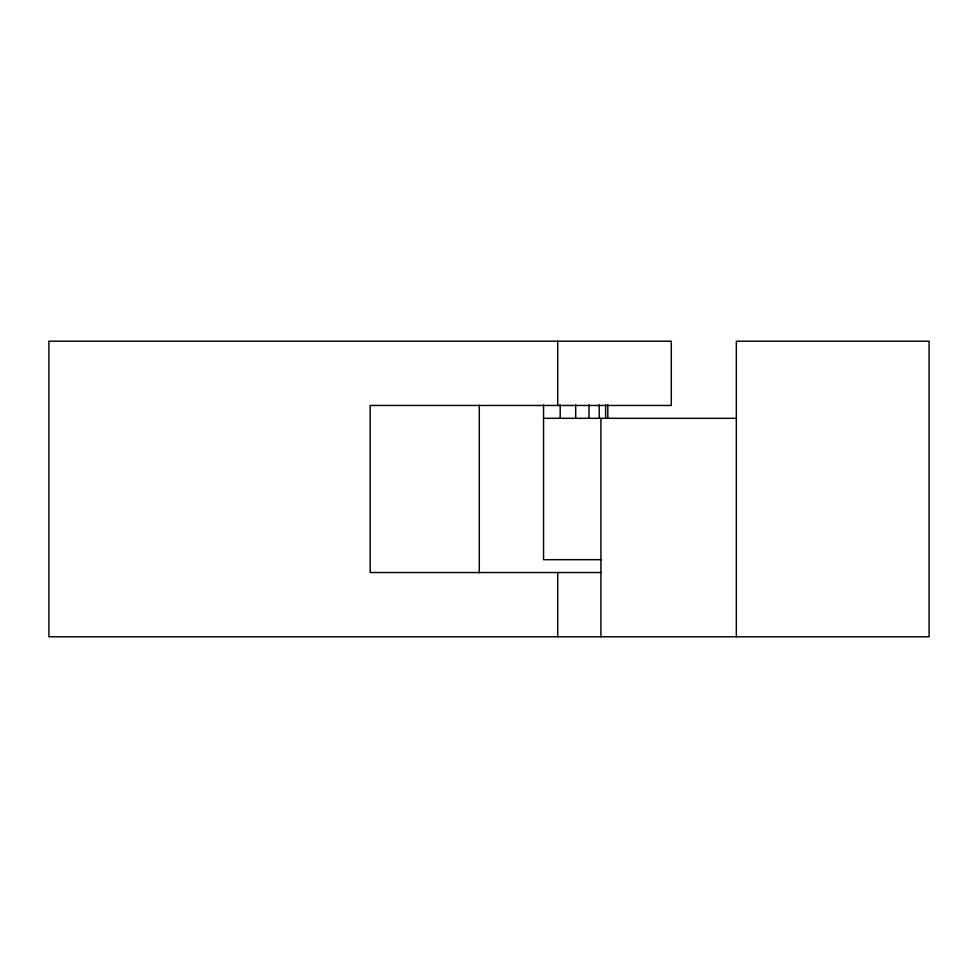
<?xml version="1.0" encoding="UTF-8"?>
<svg xmlns="http://www.w3.org/2000/svg" width="978" height="978" viewBox="0 0 978 978"><rect width="100%" height="100%" fill="white"/><g stroke="black" fill="none" stroke-linecap="round" stroke-linejoin="round"><path stroke-width="1.47" d="M543.56 418.315L736.336 418.315M601.421 559.685L543.56 559.685L543.56 404.709M601.054 572.533L370.185 572.533L370.185 405.467L671.287 405.467L671.287 341.212L48.9 341.212L48.9 636.788L929.1 636.788L929.1 341.212L736.336 341.212L736.336 636.788M607.815 404.709L607.815 418.315M605.626 404.709L605.626 418.315M600.908 418.315L600.908 636.788M599.208 404.709L599.208 418.315M589 404.709L589 418.315M575.687 404.709L575.687 418.315M560.186 404.709L560.186 418.315M557.717 341.212L557.717 405.467M557.717 572.533L557.717 636.788M479.306 405.198L479.306 572.802"/></g></svg>
